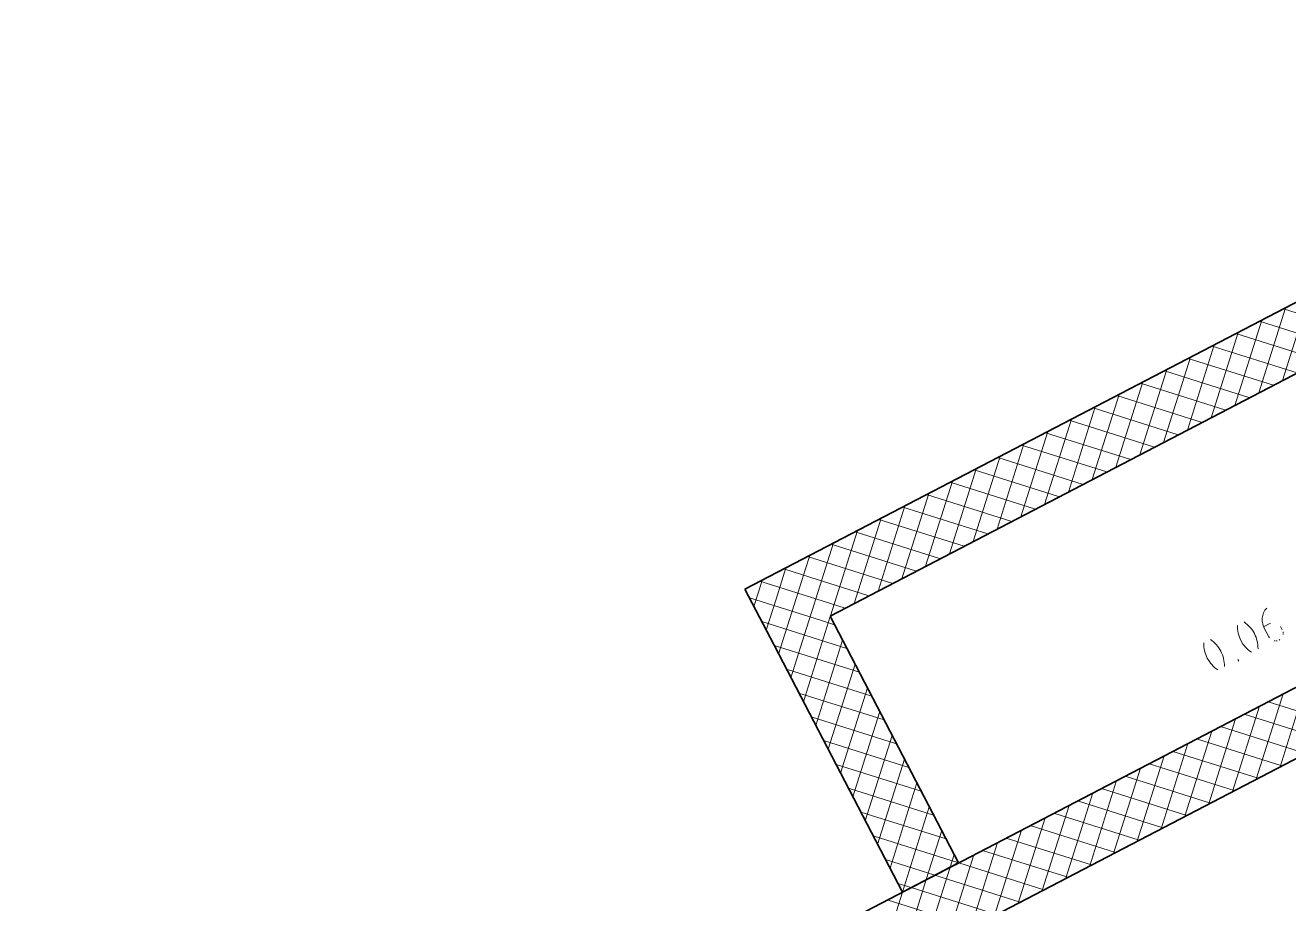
# Model space of a CAD drawing. Header units: metres. Extents: x 2740299.3 to 2740354.3, y 1267793.1 to 1267844.4.
# Drawn here: x 2740299.479 to 2740304.475, y 1267826.32 to 1267829.793 of the extents above; entities that cross this region are included whole.
import ezdxf

# ---------------------------------------------------------------- set-up
doc = ezdxf.new("R2010")
doc.units = ezdxf.units.M
doc.layers.add('grundriss', color=7, linetype='Continuous', true_color=0x000000)

msp = doc.modelspace()

# ---------------------------------------------------------------- linework, layer by layer
at = {"layer": 'grundriss', "color": 7, "linetype": 'Continuous', "lineweight": 35}
for p, q in [((2740306.6086, 1267829.7933), (2740302.324, 1267827.5637)), ((2740302.6612, 1267827.4573), (2740306.724, 1267829.5715)), ((2740307.2318, 1267828.5957), (2740299.4788, 1267824.561)), ((2740299.8159, 1267824.4546), (2740307.3472, 1267828.3739)), ((2740302.324, 1267827.5637), (2740302.4394, 1267827.3419)), ((2740303.169, 1267826.4814), (2740302.6612, 1267827.4573)), ((2740302.4394, 1267827.3419), (2740302.9472, 1267826.366)), ((2740302.9472, 1267826.366), (2740303.169, 1267826.4814))]:
    msp.add_line(p, q, dxfattribs=at)
at = {"layer": 'grundriss', "color": 18, "linetype": 'Continuous', "lineweight": 0, "true_color": 0x000000}
for p, q in [((2740304.4503, 1267828.3883), (2740304.5567, 1267828.7255)), ((2740304.3562, 1267828.3394), (2740304.4626, 1267828.6765)), ((2740304.4537, 1267828.6719), (2740304.7909, 1267828.5655)), ((2740304.2622, 1267828.2904), (2740304.3685, 1267828.6276)), ((2740304.3596, 1267828.6229), (2740304.6968, 1267828.5166)), ((2740304.1681, 1267828.2414), (2740304.2744, 1267828.5786)), ((2740304.2655, 1267828.574), (2740304.6027, 1267828.4676)), ((2740304.074, 1267828.1925), (2740304.1803, 1267828.5297)), ((2740304.1714, 1267828.525), (2740304.5086, 1267828.4186)), ((2740303.9799, 1267828.1435), (2740304.0862, 1267828.4807)), ((2740304.0773, 1267828.476), (2740304.4145, 1267828.3697)), ((2740303.8858, 1267828.0946), (2740303.9922, 1267828.4317)), ((2740303.9832, 1267828.4271), (2740304.3204, 1267828.3207)), ((2740303.7917, 1267828.0456), (2740303.8981, 1267828.3828)), ((2740303.8892, 1267828.3781), (2740304.2263, 1267828.2718)), ((2740303.6976, 1267827.9966), (2740303.804, 1267828.3338)), ((2740303.7951, 1267828.3292), (2740304.1322, 1267828.2228)), ((2740303.6035, 1267827.9477), (2740303.7099, 1267828.2848)), ((2740303.701, 1267828.2802), (2740304.0381, 1267828.1738)), ((2740303.5094, 1267827.8987), (2740303.6158, 1267828.2359)), ((2740303.6069, 1267828.2312), (2740303.9441, 1267828.1249)), ((2740303.3213, 1267827.8008), (2740303.4276, 1267828.138)), ((2740303.4153, 1267827.8497), (2740303.5217, 1267828.1869)), ((2740303.5128, 1267828.1823), (2740303.85, 1267828.0759)), ((2740303.2272, 1267827.7518), (2740303.3335, 1267828.089)), ((2740303.4187, 1267828.1333), (2740303.7559, 1267828.027)), ((2740303.1331, 1267827.7029), (2740303.2394, 1267828.04)), ((2740303.3246, 1267828.0844), (2740303.6618, 1267827.978)), ((2740303.039, 1267827.6539), (2740303.1454, 1267827.9911)), ((2740303.2305, 1267828.0354), (2740303.5677, 1267827.929)), ((2740302.9449, 1267827.6049), (2740303.0513, 1267827.9421)), ((2740303.1364, 1267827.9864), (2740303.4736, 1267827.8801)), ((2740302.8508, 1267827.556), (2740302.9572, 1267827.8931)), ((2740302.9483, 1267827.8885), (2740303.2854, 1267827.7821)), ((2740303.0424, 1267827.9375), (2740303.3795, 1267827.8311)), ((2740302.7567, 1267827.507), (2740302.8631, 1267827.8442)), ((2740302.8542, 1267827.8395), (2740303.1913, 1267827.7332)), ((2740302.6626, 1267827.4581), (2740302.769, 1267827.7952)), ((2740302.7601, 1267827.7906), (2740303.0973, 1267827.6842)), ((2740302.613, 1267827.5499), (2740302.6749, 1267827.7463)), ((2740302.666, 1267827.7416), (2740303.0032, 1267827.6353)), ((2740302.564, 1267827.644), (2740302.5808, 1267827.6973)), ((2740302.5719, 1267827.6927), (2740302.9091, 1267827.5863)), ((2740302.4477, 1267827.5246), (2740302.4867, 1267827.6483)), ((2740302.4778, 1267827.6437), (2740302.5811, 1267827.6111)), ((2740302.5192, 1267827.5021), (2740302.564, 1267827.644)), ((2740302.3762, 1267827.5472), (2740302.3926, 1267827.5994)), ((2740302.3837, 1267827.5947), (2740302.6301, 1267827.517)), ((2740302.5811, 1267827.6111), (2740302.815, 1267827.5373)), ((2740302.3597, 1267827.495), (2740302.3762, 1267827.5472)), ((2740302.5908, 1267827.4795), (2740302.613, 1267827.5499)), ((2740302.3419, 1267827.5293), (2740302.6268, 1267827.4394)), ((2740302.4087, 1267827.4009), (2740302.4477, 1267827.5246)), ((2740302.4745, 1267827.3601), (2740302.5192, 1267827.5021)), ((2740302.6301, 1267827.517), (2740302.7209, 1267827.4884)), ((2740302.5556, 1267827.1186), (2740302.6619, 1267827.4558)), ((2740302.5685, 1267827.4091), (2740302.5908, 1267827.4795)), ((2740302.6268, 1267827.4394), (2740302.679, 1267827.4229)), ((2740302.3908, 1267827.4352), (2740302.5327, 1267827.3904)), ((2740302.5066, 1267827.2127), (2740302.5685, 1267827.4091)), ((2740302.5327, 1267827.3904), (2740302.728, 1267827.3288)), ((2740302.4398, 1267827.3411), (2740302.777, 1267827.2348)), ((2740302.4576, 1267827.3068), (2740302.4745, 1267827.3601)), ((2740302.6045, 1267827.0245), (2740302.7109, 1267827.3617)), ((2740302.4888, 1267827.247), (2740302.8259, 1267827.1407)), ((2740302.6535, 1267826.9305), (2740302.7599, 1267827.2676)), ((2740304.4404, 1267826.8612), (2740304.5468, 1267827.1984)), ((2740302.5377, 1267827.1529), (2740302.8749, 1267827.0466)), ((2740302.7024, 1267826.8364), (2740302.8088, 1267827.1735)), ((2740304.3464, 1267826.8123), (2740304.4527, 1267827.1495)), ((2740304.2523, 1267826.7633), (2740304.3586, 1267827.1005)), ((2740304.3928, 1267827.1182), (2740304.7299, 1267827.0119)), ((2740302.5867, 1267827.0589), (2740302.9238, 1267826.9525)), ((2740302.7514, 1267826.7423), (2740302.8578, 1267827.0795)), ((2740304.1582, 1267826.7143), (2740304.2645, 1267827.0515)), ((2740304.2987, 1267827.0693), (2740304.6358, 1267826.9629)), ((2740304.0641, 1267826.6654), (2740304.1705, 1267827.0026)), ((2740304.2046, 1267827.0203), (2740304.5418, 1267826.914)), ((2740302.6356, 1267826.9648), (2740302.9728, 1267826.8584)), ((2740302.8004, 1267826.6482), (2740302.9067, 1267826.9854)), ((2740303.97, 1267826.6164), (2740304.0764, 1267826.9536)), ((2740304.1105, 1267826.9714), (2740304.4477, 1267826.865)), ((2740302.8493, 1267826.5541), (2740302.9557, 1267826.8913)), ((2740303.8759, 1267826.5674), (2740303.9823, 1267826.9046)), ((2740304.0164, 1267826.9224), (2740304.3536, 1267826.816)), ((2740302.6846, 1267826.8707), (2740303.0218, 1267826.7643)), ((2740303.7818, 1267826.5185), (2740303.8882, 1267826.8557)), ((2740303.9223, 1267826.8734), (2740304.2595, 1267826.7671)), ((2740302.8983, 1267826.46), (2740303.0047, 1267826.7972)), ((2740303.6877, 1267826.4695), (2740303.7941, 1267826.8067)), ((2740303.8283, 1267826.8245), (2740304.1654, 1267826.7181)), ((2740302.7335, 1267826.7766), (2740303.0707, 1267826.6702)), ((2740303.5936, 1267826.4205), (2740303.7, 1267826.7577)), ((2740303.7342, 1267826.7755), (2740304.0713, 1267826.6691)), ((2740302.9473, 1267826.366), (2740303.0536, 1267826.7031)), ((2740303.4995, 1267826.3716), (2740303.6059, 1267826.7088)), ((2740303.6401, 1267826.7265), (2740303.9772, 1267826.6202)), ((2740302.7825, 1267826.6825), (2740303.1197, 1267826.5761)), ((2740303.4055, 1267826.3226), (2740303.5118, 1267826.6598)), ((2740303.546, 1267826.6776), (2740303.8832, 1267826.5712)), ((2740303.0414, 1267826.415), (2740303.1026, 1267826.609)), ((2740303.3114, 1267826.2737), (2740303.4177, 1267826.6108)), ((2740303.4519, 1267826.6286), (2740303.7891, 1267826.5223)), ((2740302.8315, 1267826.5884), (2740303.1686, 1267826.4821)), ((2740303.2173, 1267826.2247), (2740303.3236, 1267826.5619)), ((2740303.3578, 1267826.5797), (2740303.695, 1267826.4733)), ((2740302.8804, 1267826.4943), (2740303.0756, 1267826.4328)), ((2740303.1232, 1267826.1757), (2740303.2296, 1267826.5129)), ((2740303.1355, 1267826.4639), (2740303.1515, 1267826.5149)), ((2740303.2637, 1267826.5307), (2740303.6009, 1267826.4243)), ((2740303.0291, 1267826.1268), (2740303.1355, 1267826.4639)), ((2740303.1697, 1267826.4817), (2740303.5068, 1267826.3754)), ((2740302.9294, 1267826.4002), (2740302.9815, 1267826.3838)), ((2740302.935, 1267826.0778), (2740303.0414, 1267826.415)), ((2740303.0756, 1267826.4328), (2740303.4127, 1267826.3264)), ((2740302.8409, 1267826.0288), (2740302.9473, 1267826.366)), ((2740302.9815, 1267826.3838), (2740303.3186, 1267826.2774)), ((2740302.8874, 1267826.3348), (2740303.2246, 1267826.2285))]:
    msp.add_line(p, q, dxfattribs=at)
at = {"layer": 'grundriss', "color": 7, "lineweight": 0}
for p, q in [((2740304.3843, 1267827.4848), (2740304.3878, 1267827.4891)), ((2740304.3698, 1267827.4427), (2740304.3701, 1267827.4484)), ((2740304.3701, 1267827.4372), (2740304.3698, 1267827.4427)), ((2740304.3701, 1267827.4484), (2740304.3708, 1267827.4539)), ((2740304.3708, 1267827.4539), (2740304.3718, 1267827.4596)), ((2740304.3718, 1267827.4596), (2740304.3736, 1267827.4649)), ((2740304.3736, 1267827.4649), (2740304.3756, 1267827.4704)), ((2740304.3756, 1267827.4704), (2740304.3781, 1267827.4754)), ((2740304.3781, 1267827.4754), (2740304.3808, 1267827.4801)), ((2740304.3808, 1267827.4801), (2740304.3843, 1267827.4848)), ((2740304.2718, 1267827.4125), (2740304.2715, 1267827.4202)), ((2740304.2723, 1267827.4048), (2740304.2718, 1267827.4125)), ((2740304.2733, 1267827.397), (2740304.2723, 1267827.4048)), ((2740304.275, 1267827.3893), (2740304.2733, 1267827.397)), ((2740304.277, 1267827.3818), (2740304.275, 1267827.3893)), ((2740304.298, 1267827.434), (2740304.3042, 1267827.4295)), ((2740304.3042, 1267827.4295), (2740304.3104, 1267827.4245)), ((2740304.3104, 1267827.4245), (2740304.3159, 1267827.4192)), ((2740304.3159, 1267827.4192), (2740304.3214, 1267827.4135)), ((2740304.3214, 1267827.4135), (2740304.3264, 1267827.4075)), ((2740304.3264, 1267827.4075), (2740304.3312, 1267827.4013)), ((2740304.3312, 1267827.4013), (2740304.3391, 1267827.3878)), ((2740304.3708, 1267827.4315), (2740304.3701, 1267827.4372)), ((2740304.3721, 1267827.426), (2740304.3708, 1267827.4315)), ((2740304.3736, 1267827.4205), (2740304.3721, 1267827.426)), ((2740304.3756, 1267827.4152), (2740304.3736, 1267827.4205)), ((2740304.4023, 1267827.429), (2740304.3756, 1267827.4152)), ((2740304.3756, 1267827.4152), (2740304.3963, 1267827.3753)), ((2740304.4494, 1267827.403), (2740304.4427, 1267827.4162)), ((2740304.4521, 1267827.3955), (2740304.4529, 1267827.3915)), ((2740304.1388, 1267827.3431), (2740304.1386, 1267827.3509)), ((2740304.1393, 1267827.3354), (2740304.1388, 1267827.3431)), ((2740304.165, 1267827.3646), (2740304.1712, 1267827.3601)), ((2740304.1712, 1267827.3601), (2740304.1775, 1267827.3551)), ((2740304.1775, 1267827.3551), (2740304.183, 1267827.3499)), ((2740304.183, 1267827.3499), (2740304.1885, 1267827.3441)), ((2740304.1885, 1267827.3441), (2740304.1934, 1267827.3382)), ((2740304.2795, 1267827.3743), (2740304.277, 1267827.3818)), ((2740304.2825, 1267827.3671), (2740304.2795, 1267827.3743)), ((2740304.2857, 1267827.3601), (2740304.2825, 1267827.3671)), ((2740304.2937, 1267827.3466), (2740304.2857, 1267827.3601)), ((2740304.2985, 1267827.3404), (2740304.2937, 1267827.3466)), ((2740304.3035, 1267827.3344), (2740304.2985, 1267827.3404)), ((2740304.3391, 1267827.3878), (2740304.3424, 1267827.3808)), ((2740304.3424, 1267827.3808), (2740304.3454, 1267827.3736)), ((2740304.3454, 1267827.3736), (2740304.3479, 1267827.3661)), ((2740304.3479, 1267827.3661), (2740304.3499, 1267827.3586)), ((2740304.3499, 1267827.3586), (2740304.3516, 1267827.3509)), ((2740304.3516, 1267827.3509), (2740304.3526, 1267827.3431)), ((2740304.3526, 1267827.3431), (2740304.3531, 1267827.3354)), ((2740304.3985, 1267827.3718), (2740304.3965, 1267827.3753)), ((2740304.4217, 1267827.3591), (2740304.4177, 1267827.3596)), ((2740304.4294, 1267827.3599), (2740304.4255, 1267827.3591)), ((2740304.4402, 1267827.3646), (2740304.4367, 1267827.3626)), ((2740304.4529, 1267827.3878), (2740304.4524, 1267827.3838)), ((2740304.1403, 1267827.3277), (2740304.1393, 1267827.3354)), ((2740304.1421, 1267827.3199), (2740304.1403, 1267827.3277)), ((2740304.144, 1267827.3125), (2740304.1421, 1267827.3199)), ((2740304.1465, 1267827.305), (2740304.144, 1267827.3125)), ((2740304.1495, 1267827.2977), (2740304.1465, 1267827.305)), ((2740304.1528, 1267827.2908), (2740304.1495, 1267827.2977)), ((2740304.1608, 1267827.2773), (2740304.1528, 1267827.2908)), ((2740304.1934, 1267827.3382), (2740304.1982, 1267827.3319)), ((2740304.1982, 1267827.3319), (2740304.2062, 1267827.3184)), ((2740304.2062, 1267827.3184), (2740304.2094, 1267827.3115)), ((2740304.2094, 1267827.3115), (2740304.2124, 1267827.3042)), ((2740304.2124, 1267827.3042), (2740304.2149, 1267827.2967)), ((2740304.2149, 1267827.2967), (2740304.2169, 1267827.2893)), ((2740304.2169, 1267827.2893), (2740304.2186, 1267827.2815)), ((2740304.309, 1267827.3287), (2740304.3035, 1267827.3344)), ((2740304.3144, 1267827.3234), (2740304.309, 1267827.3287)), ((2740304.3207, 1267827.3184), (2740304.3144, 1267827.3234)), ((2740304.3269, 1267827.314), (2740304.3207, 1267827.3184)), ((2740304.3531, 1267827.3354), (2740304.3534, 1267827.3277)), ((2740304.1655, 1267827.271), (2740304.1608, 1267827.2773)), ((2740304.1705, 1267827.2651), (2740304.1655, 1267827.271)), ((2740304.176, 1267827.2593), (2740304.1705, 1267827.2651)), ((2740304.1815, 1267827.2541), (2740304.176, 1267827.2593)), ((2740304.1877, 1267827.2491), (2740304.1815, 1267827.2541)), ((2740304.1939, 1267827.2446), (2740304.1877, 1267827.2491)), ((2740304.2186, 1267827.2815), (2740304.2196, 1267827.2738)), ((2740304.2196, 1267827.2738), (2740304.2201, 1267827.2661)), ((2740304.2201, 1267827.2661), (2740304.2204, 1267827.2583)), ((2740304.2773, 1267827.2795), (2740304.2738, 1267827.286))]:
    msp.add_line(p, q, dxfattribs=at)

doc.saveas('drawing.dxf')
